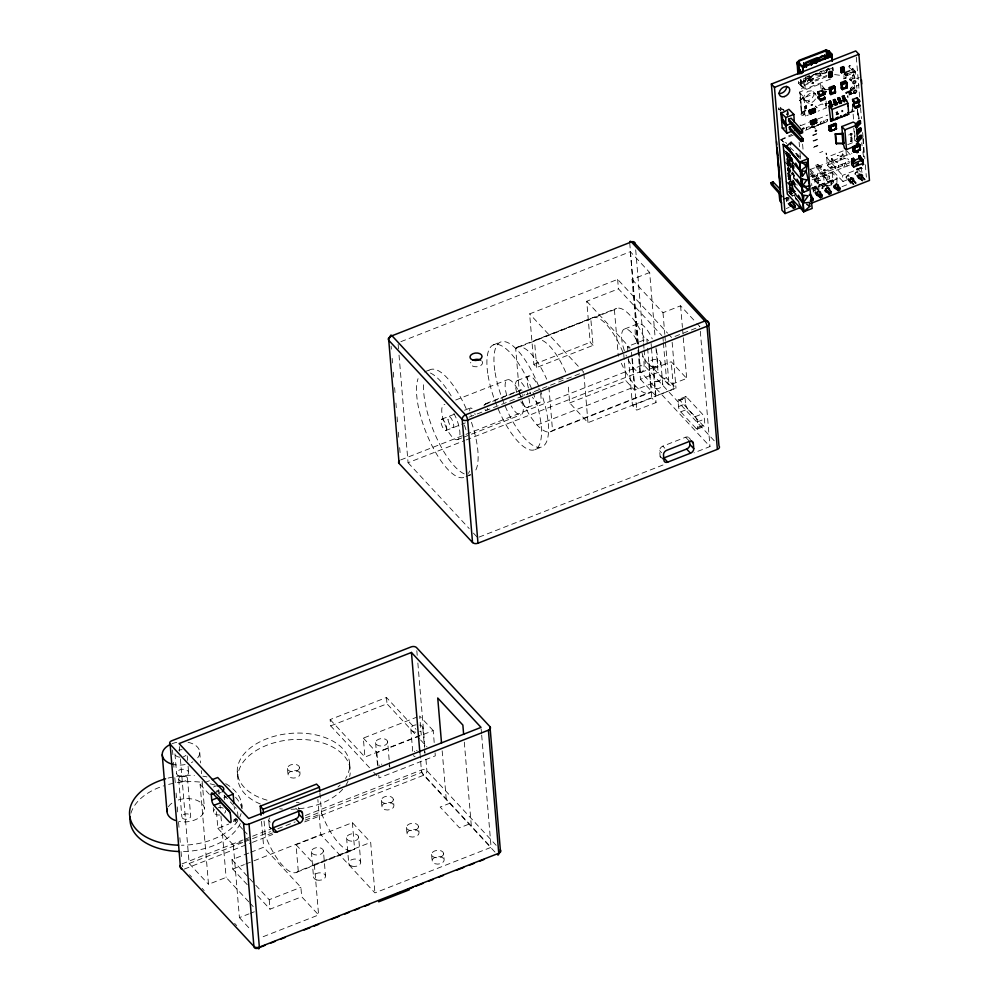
<?xml version="1.0" encoding="UTF-8"?>
<svg xmlns="http://www.w3.org/2000/svg" width="999" height="999" viewBox="0 0 999 999"><rect width="100%" height="100%" fill="white"/><g stroke="black" fill="none" stroke-linecap="round" stroke-linejoin="round"><path stroke-width="0.75" stroke-dasharray="5 3.75" d="M815.409 106.681L815.409 105.969L817.157 107.842L815.409 106.681L822.314 103.933L826.623 107.83L818.181 111.139M836.9 182.605L837.087 177.997L832.229 172.727L812.125 180.807M806.293 105.807L804.907 106.418L806.393 105.332M826.398 69.618L826.335 72.565L821.603 75.599L808.99 80.357L807.567 81.731L801.847 82.168L800.049 79.62L800.736 84.59L803.92 89.086L803.658 86.763L799.512 90.934M857.829 169.543L857.979 168.531M806.48 106.631L804.982 107.205L805.806 106.356M832.617 73.214L832.841 67.582L826.985 69.955M854.345 78.596L853.321 70.392M854.757 70.991L852.409 70.829L853.158 71.891L854.757 70.991L854.919 69.381L855.306 71.791L847.077 73.926L845.554 74.563L846.128 75.412L847.527 74.85L847.152 72.427L847.077 73.926L854.757 70.991L855.306 71.791L846.915 74.063L847.527 74.85M848.85 134.84L848.738 135.027M793.543 184.653L793.843 181.905L792.557 179.383M794.217 168.269L791.22 163.349L791.683 159.228M856.405 169.143L857.217 169.53C858.153 168.831 855.269 169.93 857.217 169.53L857.067 170.155L857.304 168.794M787.462 116.271L787.774 110.29M805.743 76.736L804.919 89.086L831.53 78.646M842.307 156.081L842.706 153.858L846.315 158.978L843.518 157.792M805.044 108.729L806.593 108.142L805.094 108.741M860.276 168.769C860.201 167.607 859.852 167.607 860.364 168.806M830.843 161.563L831.692 158.516L837.374 162.475L831.692 158.516L834.627 164.423L830.843 161.563L834.415 160.352L831.692 158.516M832.229 69.755L832.841 67.582L828.883 69.83M788.074 153.671L787.399 156.006L788.286 166.696M805.519 77.398L810.189 76.361L808.104 78.084L808.928 80.694L810.189 76.361L821.578 71.104L821.965 73.776L826.335 72.565L828.283 68.644L813.748 74.7L801.847 82.168L800.736 84.59L804.919 89.086M810.114 79.246C807.604 81.481 812.187 77.497 812.249 81.518M849.55 91.359L851.847 90.322L850.698 89.373L851.323 87.375L853.396 87.413L854.282 89.011L853.396 87.413M808.641 78.709L807.567 81.731L806.205 78.721L808.641 78.709L813.748 74.7L821.54 73.127L828.283 68.644M843.743 167.42L845.566 162.775L847.264 166.034L845.616 162.837L842.232 165.797L810.551 178.209L810.414 176.636L820.978 172.49L821.103 174.076L820.978 172.49M810.326 81.044L810.289 79.695L813.323 78.234L810.164 79.533L810.326 81.044L813.536 79.583M820.379 75.225L820.216 73.327L817.307 73.589L820.379 75.225L820.216 73.327M858.778 169.48L859.09 168.094L859.265 169.193M808.253 79.982L810.189 76.361L808.765 78.809L808.928 80.694M842.706 153.858L840.833 156.943L838.81 154.72L842.12 157.193M792.332 163.861L791.832 157.854L788.074 164.023L789.422 166.259M850.748 80.207L849.6 79.52L851.847 79.82L852.172 77.398L849.6 79.52L851.598 81.106L850.748 80.207L852.172 77.398L853.308 78.796M806.118 107.567L806.48 107.368M822.826 88.661L822.976 88.049L824.987 90.185M808.99 80.357L813.748 74.7L821.603 75.599M860.226 167.795L859.602 168.419L860.226 167.795L860.426 168.569M802.896 97.452L799.625 100.712L803.671 100.287L802.896 97.452L803.671 100.287M789.335 154.071L787.399 156.006L791.445 161.538M800.474 125.612L800.037 124.863M813.348 124.95L809.902 127.847L811.338 127.959L809.827 126.336L806.305 127.71L806.38 129.233L827.559 121.016L827.434 119.43L820.391 122.19L820.516 123.776L820.391 122.19M804.095 111.688L800.898 114.248L804.67 112.313L804.095 111.688L804.857 114.535L800.961 116.371L804.282 113.911M853.171 89.435L854.807 88.137L854.57 85.29M859.714 168.157L856.605 169.355M803.483 98.077L799.625 100.712L803.084 99.663M843.618 78.821L846.165 77.71L843.743 78.946M790.097 167.382L792.357 165.921L794.592 168.057M790.771 175.399L793.019 173.938L791.882 171.366M791.832 157.854L789.422 159.365L788.074 164.023L791.046 167.482M859.764 168.232L860.414 168.144M818.131 189.96L815.271 186.875L814.672 179.808L819.455 184.94L818.668 185.389L819.018 189.61L822.851 188.112M831.792 184.603L827.959 186.114L827.609 181.88L837.087 177.997M857.991 168.931L858.478 169.493L858.416 168.744M801.847 82.168L805.619 80.195L798.501 83.129L798.301 80.182M805.456 107.88L806.305 107.43M845.891 73.177L844.205 74.026L846.016 75.974L846.165 77.71M806.905 76.723L809.677 75.362M854.182 92.657L849.1 95.117L847.289 95.005L847.951 97.502L847.789 95.33M853.92 92.807L849.1 95.117L847.289 95.005M780.706 139.673L791.745 134.39M825.087 89.473L820.591 83.829L799.587 92.07L801.273 112.213L802.934 113.274M815.958 167.008L817.944 166.109L817.794 164.348L815.721 165.16L815.958 167.008L827.247 179.67L829.707 178.696L829.532 176.486L825.261 172.078M697.327 429.108L704.37 426.348M848.626 91.796L852.696 90.047M788.099 197.515L785.614 198.589L788.448 197.39M847.127 179.82L842.994 181.481L842.557 175.387L856.842 169.668M826.797 76.611L815.521 81.044M856.568 86.001L859.177 84.952M685.601 396.665L678.558 399.425M218.818 790.159L216.046 791.258M845.491 72.053L851.061 69.843M800.898 80.132L801.31 82.83L804.395 84.316L826.972 75.424M780.731 140.022L793.206 135.09M847.764 144.605L854.907 141.796L853.758 128.134M845.416 72.84L850.336 70.917M843.78 74.138L845.479 73.476M846.016 75.974L855.556 72.228L853.371 69.093M852.934 78.809L852.634 75.25L853.695 74.838M799.587 92.07L803.983 97.752L815.296 93.307M786.475 114.373L787.274 114.061M847.015 91.846L851.935 89.91M801.685 111.913L800.137 93.569L801.648 111.925L805.519 116.109L808.453 114.947M848.975 94.443L851.697 93.369M800.536 125.724L809.315 122.29M817.931 118.906L827.984 114.972M848.688 112.725L855.731 109.965M805.469 130.257L828.933 121.054M850.062 112.775L857.105 110.015L858.778 119.156M812.587 135.215L816.807 133.554M813.086 135.539L816.383 134.253M813.049 140.847L817.282 139.198M813.561 141.171L817.319 139.698M814.197 146.703L817.794 145.292M813.548 147.427L817.831 145.754M819.667 152.685L822.751 151.473M842.994 181.481L827.297 165.26L826.635 157.38L843.168 150.899M809.839 169.68L837.587 158.804M843.306 156.556L851.947 153.172M827.297 165.26L838.323 160.939M839.697 160.402L846.59 157.705L848.675 159.84M824.5 171.116L828.021 169.73L828.146 171.316L828.021 169.73M831.543 168.356L849.138 161.451L849.275 163.037L845.753 164.41M812.05 179.832L850.786 164.66M400.899 341.658L630.344 251.698L649.675 272.502L655.219 338.599M792.969 187.824L788.873 189.435L792.669 195.941L791.832 195.904L794.517 195.042M789.235 189.248L791.295 191.483L793.755 190.509L793.943 192.72L791.483 193.694L789.422 191.383M810.901 173.139L818.119 180.969L820.591 179.995L820.766 182.205L818.306 183.167L810.089 173.963M815.721 165.16L827.06 177.46L829.532 176.486M793.393 184.678L789.422 180.057L790.271 194.156L795.254 191.895L793.531 190.871L792.12 191.433L790.271 194.156L789.272 181.781M862.437 168.606L860.963 167.357L860.526 168.119M811.787 187.949L828.396 181.443L828.508 182.854L811.912 189.373M792.282 195.891L794.829 194.892M811.438 188.374L832.979 179.932L834.914 181.88M815.509 187.662L815.696 189.872L813.236 190.846L813.049 188.636L815.509 187.662L817.369 189.785M824.45 184.166L824.637 186.363L822.177 187.337L821.99 185.127L824.45 184.166L826.31 186.289M831.118 183.828L830.931 181.618L833.391 180.657L835.264 182.78M786.263 208.529L789.123 207.405M842.045 186.651L850.636 183.292M622.901 352.21A45.38 15.547 68.6 0 0 590.834 318.931L593.044 345.379L536.725 367.457L533.878 364.398L529.632 313.898L617.644 279.383L667.519 333.104M637.487 343.968L632.067 279.408L649.675 272.502M593.044 345.379L590.197 342.307L586.75 301.273L618.443 288.861L661.837 335.589M424.338 371.965L429.97 369.755M493.331 344.905L500.374 342.145M517.132 347.352L616.695 308.316M535.864 340.022L592.182 317.944M519.58 394.98L515.671 348.401L614.41 309.678A45.38 15.547 68.6 0 1 645.416 340.459M632.067 279.408L662.999 312.712L680.594 305.806L695.853 322.24M533.878 364.398L590.197 342.307M624.625 328.983L638.174 323.676A23.239 7.967 68.6 0 1 652.247 338.823M455.719 400.012L507.567 379.682M517.395 380.532L529.008 375.974M441.658 419.205L454.458 414.185M464.523 410.252L470.267 407.992M627.872 351.198L627.484 346.541L646.84 338.948L648.551 340.784M485.914 403.571L520.766 389.91M484.49 404.57L519.692 390.771M558.716 379.92L563.049 378.221M469.018 417.157L583.753 372.177L529.632 313.898M445.941 430.482A6.031 2.073 68.6 0 0 444.468 421.541A6.031 2.073 68.6 0 0 440.996 422.502A6.031 2.073 68.6 0 0 445.941 430.482L465.322 422.877M527.572 407.43L539.185 402.884M400.674 459.952L464.523 434.915M465.971 434.353L640.072 366.084A4.021 2.485 -4.8 0 1 645.529 366.783L714.772 441.358M457.48 439.635L461.8 437.949M463.249 437.375L520.854 414.797M399.026 355.095L408.067 462.724L464.697 440.522M466.158 439.96L640.421 371.628L709.989 446.565L694.018 452.822M641.071 372.44L654.62 367.12M653.621 368.643L671.216 361.738L686.688 378.409L669.093 385.302L653.621 368.643L655.906 395.954L673.513 389.048L671.216 361.738M569.68 402.947L625.998 380.869L634.652 390.184L666.333 377.759L675.998 388.174L587.986 422.677L569.68 402.947L568.069 383.853M638.011 350.112L640.459 379.308L658.066 372.415L673.513 389.048M537.087 425.012L635.839 386.301M522.552 401.998A45.38 15.547 68.6 0 0 552.534 430.469L651.273 391.745A45.38 15.547 68.6 0 1 621.303 363.274M550.249 431.818L649.812 392.782M632.442 405.557L651.798 397.964L656.056 402.547L636.688 410.139L632.442 405.557L628.271 355.869M466.083 476.623L470.304 474.962M535.077 449.562L542.12 446.803M679.72 400.037L686.763 397.277L702.222 413.923A4.021 1.374 68.6 0 1 704.42 419.155L704.882 424.662A4.021 1.374 68.6 0 1 703.209 425.736L696.178 428.496L680.706 411.85A4.021 1.374 68.6 0 1 678.508 406.605L678.046 401.111A4.021 1.374 68.6 0 1 679.72 400.037L695.179 416.683A4.021 1.374 68.6 0 1 697.377 421.915L697.839 427.422A4.021 1.374 68.6 0 1 696.178 428.496M678.046 401.111L685.089 398.351A4.021 1.374 68.6 0 1 686.763 397.277M678.508 406.605L685.551 403.846L685.089 398.351M680.706 411.85L687.749 409.091L703.209 425.736M695.179 416.683L702.222 413.923M697.377 421.915L704.42 419.155M697.839 427.422L704.882 424.662M660.614 457.467A4.021 2.847 -42.9 0 1 660.089 456.168L659.627 450.661A4.021 2.847 -42.9 0 1 662.886 446.128L685.639 437.212A4.021 2.847 -42.9 0 1 689.422 438.986M479.095 537.087L663.523 464.785M369.543 767.744L330.669 725.886L330.145 719.58L386.476 697.489L415.984 729.282M330.669 725.886L387 703.808L419.568 738.873M248.776 901.835L226.099 877.409L208.504 884.315L200.112 784.415L209.59 780.694M214.348 792.969L219.98 790.771M419.817 735.526L364.935 757.042L363.336 738.111L416.783 717.157M223.689 797.864L226.398 796.802M363.336 738.111L376.873 752.684L433.204 730.594L434.19 742.482M233.878 819.817L236.688 818.705M233.616 820.341L236.438 819.23A4.021 1.374 68.6 0 0 237.287 819.842M233.316 821.503L237.587 819.842M216.458 811.675L217.857 828.358L228.684 824.113M182.055 863.873L242.982 839.984M244.443 839.41L270.554 829.17M305.369 815.521L421.441 770.004A4.021 2.485 -4.8 0 1 426.898 770.716L496.141 845.291M217.857 828.358L233.329 845.029L248.214 839.185M180.394 758.94L189.173 863.498L242.907 842.432M244.355 841.857L270.492 831.618M277.759 828.77L295.18 821.927M305.344 817.944L421.528 772.402L491.096 847.327L374.925 892.881L320.804 834.602L317.857 799.4M264.073 821.016L265.309 835.701L272.352 832.941M305.207 820.067L321.641 813.623A45.38 15.547 68.6 0 0 354.595 849.113L298.264 871.19A45.38 15.547 68.6 0 1 265.309 835.701M184.253 869.105L250.986 842.944M252.435 842.369L272.752 834.402M304.67 821.89L423.638 775.249A4.021 2.847 -42.9 0 0 426.898 770.716L425.736 756.867M247.265 884.689L232.792 869.105L232.005 859.639L249.288 852.859M250.724 852.297L263.686 847.214L300.899 887.299L301.698 896.765L318.594 914.959L261.601 937.312M232.792 869.105L244.343 864.585M245.779 864.01L320.804 834.602M298.264 871.19L296.041 844.742L352.372 822.652L370.679 842.382L374.925 892.881M450.087 803.159L440.172 807.042L459.503 827.859L469.418 823.975M296.041 844.742L314.36 864.472L370.679 842.382M296.903 872.177L353.234 850.099M255.781 885.239L269.218 899.712L300.899 887.299M233.329 845.029L239.423 917.619L248.901 913.898M250.25 913.373L254.32 911.775M257.605 895.828L270.005 909.19L301.698 896.765M801.273 112.213L808.228 109.503M783.116 199.65L788.573 197.527M856.705 78.584L859.315 77.597M806.455 106.656L804.969 106.668A8.392 5.944 -42.9 0 1 804.932 107.143M800.798 79.258L801.51 83.779L801.31 82.83L804.332 85.227L809.927 83.142M821.965 73.776L829.207 71.066M780.182 107.23L780.581 108.928L778.433 109.778L778.371 107.904L780.182 107.23L785.276 111.9M853.446 88.112L852.197 88.536L851.323 87.375M827.609 181.88L836.912 178.771L828.508 182.854L823.626 176.299L824.212 183.366L827.072 186.451M783.99 198.651L788.323 197.29M789.297 185.027L795.204 183.217M817.007 125.15L821.902 123.814M814.859 126.573L809.902 127.847L809.827 126.336M852.472 88.474L854.432 87.999M848.488 93.681L851.273 93.032M789.31 185.677L796.702 183.966M790.546 155.332L787.399 156.006L786.962 151.811M791.22 163.349L788.074 164.023L793.431 168.968M848.638 92.582L851.473 92.133M847.527 92.682L851.648 92.058M829.108 103.384L825.162 103.372L829.257 103.546M824.55 89.76L829.232 89.198L823.963 89.136M850.698 89.373L852.434 89.46M816.945 125.087L818.381 125.2M817.307 73.589L820.891 74.063M839.51 75.237L834.714 74.588L834.977 76.973M804.732 100.387L807.229 100.824L811.35 99.376L814.185 94.743L813.024 91.571L811.4 90.834L808.004 91.284L805.032 93.794L803.596 97.328L804.732 100.387L806.68 102.273M850.823 68.531C846.815 67.682 850.761 62.974 851.735 67.695M849.6 65.422L848.825 66.371M857.067 170.155L856.305 169.181L857.217 169.53M852.634 75.25L854.582 76.049L854.869 78.397M852.896 71.029L855.556 72.228L856.043 78.072M813.198 126.898C810.713 128.821 815.271 125.699 815.334 129.171M792.394 161.289L789.422 159.365L785.838 154.62M795.404 185.976L791.445 183.416L789.66 181.044M824.212 183.366L827.959 186.114M815.271 186.875L819.018 189.61M783.965 142.233L781.618 140.197L783.566 142.382M785.826 151.261L789.36 154.321M786.5 159.278L790.034 162.338M788.511 183.329L793.231 187.4L790.084 188.074L797.539 200.911M796.74 155.569L800.998 159.303L793.918 151.673M822.951 87.999L821.965 88.686M789.872 147.315L801.822 158.292M790.484 181.044L794.779 185.002L790.709 180.632M794.38 192.02L790.084 188.074L791.445 183.416L793.843 181.905L797.177 185.115M788.723 192.158L792.669 195.941L787.886 190.797M813.024 91.571L815.434 93.943A6.056 4.283 -42.9 0 1 812.062 102.36M783.266 149.313L793.169 159.865M786.875 160.614L793.843 167.882L791.87 164.485M785.951 181.368L795.853 191.92M857.042 168.394L861.225 172.665M817.794 164.348L824.2 170.966M809.914 168.956L820.591 179.995M789.497 186.101L793.755 190.509M783.341 150.999L792.856 160.989L787.399 156.006L791.37 160.627M787.224 162.362L793.531 169.006M789.235 186.413L796.078 193.993L792.12 191.433L789.435 187.874M792.257 164.448L794.355 166.646M269.755 827.372L270.929 828.621M817.944 166.109L829.707 178.696M809.989 170.667L820.766 182.205M789.048 187.475L793.943 192.72M808.104 78.084L808.765 78.809M830.931 181.618L832.691 183.529M823.626 176.299L828.396 181.443M821.99 185.127L823.75 187.025M789.135 155.894L794.193 161.338M787.512 158.816L790.609 162.15M813.049 188.636L815.696 191.483M789.809 163.911L793.855 168.269M784.565 161.676L787.662 165.01M794.53 176.286L791.495 173.014L794.517 175.899L792.544 172.502M792.17 181.031L795.204 184.291M789.535 182.867L792.619 186.201M791.82 187.962L795.866 192.308M799.337 202.16L795.291 197.14M795.728 198.863L798.813 202.198M787.986 201.049L786.213 199.151L786.4 201.361M696.877 323.339L699.924 326.623L671.765 337.674L668.581 334.24M586.75 301.273L630.144 348.014M627.484 346.541L629.183 348.364M640.459 379.308L655.906 395.954M690.634 439.56L688.91 437.687M685.639 437.212L689.51 441.371M662.886 446.128L664.822 448.214M659.627 450.661L661.563 452.747M660.089 456.168L662.986 459.29M408.067 462.724L469.205 528.583M473.426 533.116L477.647 537.662M433.204 730.594L419.667 716.021L421.266 734.964M420.616 740.009L426.91 746.79M494.98 852.085L423.638 775.249A4.021 1.374 68.6 0 1 421.441 770.004M330.145 719.58L364.935 757.042M373.738 772.277L376.885 775.661M298.339 807.904L299.313 808.953M295.754 808.154L298.664 811.275M269.63 817.931A4.021 2.847 -42.9 0 0 268.781 820.566L270.717 822.652M268.781 820.566L269.243 826.073L273.114 830.244M224.101 795.204L229.258 800.761M230.282 801.872L233.379 805.194M242.682 829.232L235.452 821.453L235.202 818.418M243.706 830.344L248.863 835.901M200.112 784.415L209.378 794.392M232.005 859.639L248.539 877.447M249.575 878.558L254.745 884.127M249.812 902.946L254.957 908.491M189.173 863.498L208.504 884.315M239.423 917.619L250.612 929.669M189.498 874.762L191.596 877.022M202.085 888.323L204.183 890.571M234.603 923.351L236.713 925.611M798.501 83.129L803.92 89.086M795.291 184.428L792.207 180.981L795.179 183.916L793.218 180.519M826.635 157.38L842.557 175.387M846.89 150.924L851.747 156.443M778.371 107.904L780.281 110.077M794.055 192.695L790.084 188.074L793.843 181.905L795.691 184.253M790.833 158.804L792.532 160.889M791.508 166.821L793.206 168.906M792.856 182.854L794.555 184.94M789.472 192.832L791.046 194.88M786.513 162.637L789.198 166.196M814.672 179.808L819.567 186.363L819.455 184.94M828.371 68.132L829.907 70.417M790.097 181.169L792.981 186.039M825.162 103.372L825.923 106.219L825.736 103.996M859.302 118.844L857.442 109.665L858.603 118.694M862.012 172.427L861.076 167.707M832.841 67.582L833.366 70.642M804.332 85.227L803.583 79.583L810.127 77.422L809.54 76.798L803.708 78.621L804.395 84.316M861.7 142.757L862.087 145.767M862.861 151.786L863.636 157.805M787.949 111.701L788.298 114.51M832.229 172.727L832.979 179.932M800.286 80.195L800.736 84.59L800.461 80.37M845.866 72.915L846.128 75.412M820.591 83.829L820.991 88.474M856.293 57.105L859.652 97.115M860.551 107.88L861.463 118.656M862.624 132.505L863.011 137.113M863.136 138.649L864.822 158.654M865.334 164.81L866.37 177.123M856.655 85.39L856.905 88.312M857.542 109.915L858.316 119.131M852.397 105.395L853.633 120.205M854.582 131.506L855.394 141.209M857.879 173.139L857.791 172.09L854.969 173.202L855.057 174.238M845.816 77.335L845.916 78.596M843.905 75.612L844.167 78.759M848.938 176.648L848.85 175.599L846.028 176.698L846.116 177.747M845.928 149.813L846.59 157.705M833.391 180.657L833.578 182.867M826.061 101.061L826.623 107.83M827.06 177.46L827.247 179.67M818.119 180.969L818.306 183.167M811.638 183.504L811.825 185.714M803.983 97.752L805.519 116.109M806.305 127.71L806.443 129.296M804.67 112.313L804.857 114.535M800.349 80.045L800.736 84.59M802.597 144.143L803.246 151.823M799.113 142.158L799.5 146.766M800.012 152.909L800.661 160.589M792.457 165.359L792.969 171.378M793.094 172.877L793.593 178.896M793.331 188.561L793.531 190.871M791.295 191.483L791.483 193.694M788.686 198.189L788.873 200.387M700.311 331.243L709.989 446.565M680.594 305.806L682.417 327.435M682.542 328.983L686.688 378.409M672.14 342.257L675.998 388.174M662.999 312.712L664.81 334.34M664.934 335.876L665.334 340.509M665.459 342.058L669.093 385.302M662.886 336.725L663.274 341.296M663.398 342.807L666.333 377.759M660.888 362.362L662.762 384.54A6.031 3.721 -4.8 0 1 653.858 388.374A6.031 3.721 -4.8 0 1 653.596 381.918A6.031 3.721 -4.8 0 1 662.762 384.54M655.993 347.814L658.066 372.415M651.098 343.531L651.36 346.628M651.485 348.189L656.056 402.547M646.84 338.948L647.24 343.606M647.627 348.276L651.798 397.964M635.701 249.85L643.456 342.17M643.593 343.706L643.98 348.326M644.105 349.862L645.529 366.783M629.732 242.994L638.261 344.543M638.398 346.079L638.786 350.699M638.91 352.235L640.072 366.084M630.344 251.698L638.099 343.956M638.611 350.1L640.421 371.628M632.392 358.878L636.688 410.139M631.468 352.197L631.843 356.755M631.967 358.266L634.652 390.184M617.644 279.383L618.443 288.861M623.776 354.42L625.998 380.869M614.41 309.678L618.331 356.256M583.878 373.713L587.986 422.677M548.876 386.988L552.534 430.469M536.725 367.457L534.502 341.009A45.38 15.547 68.6 0 1 566.57 374.3M481.156 728.933L481.543 733.541M481.68 735.089L491.096 847.327M464.298 742.145L471.341 826.061M442.17 750.823L446.216 799M435.064 752.871L435.314 755.843L378.996 777.934L378.746 774.962M443.631 853.646A6.031 3.721 -4.8 0 1 434.727 857.479A6.031 3.721 -4.8 0 1 434.465 851.023A6.031 3.721 -4.8 0 1 443.631 853.646L444.155 859.964A6.031 3.721 -4.8 0 1 435.252 863.798A6.031 3.721 -4.8 0 1 435.002 857.342A6.031 3.721 -4.8 0 1 444.155 859.964M398.126 344.33L398.514 348.951M391.121 346.091L391.383 349.163M392.157 358.391L392.545 363.012M393.319 372.24L393.956 379.932M394.605 387.624L395.254 395.329M395.904 403.022L396.291 407.629M397.065 416.87L397.577 423.014M398.351 432.255L399.001 439.947M399.65 447.639L400.162 453.796M416.82 650.699L417.207 655.307M417.857 663.011L424.825 746.091M422.864 728.084L424.488 747.389M424.612 748.875L424.987 753.333M431.58 854.457L432.117 860.763M420.017 753.084L421.528 772.402M410.814 728.895L412.687 751.173M418.506 826.585A6.031 3.721 -4.8 0 1 409.602 830.419A6.031 3.721 -4.8 0 1 409.34 823.975A6.031 3.721 -4.8 0 1 418.506 826.585L419.031 832.904A6.031 3.721 -4.8 0 1 410.127 836.737A6.031 3.721 -4.8 0 1 409.877 830.281A6.031 3.721 -4.8 0 1 419.031 832.904M406.456 827.397L406.993 833.715M386.476 697.489L387 703.808M393.381 799.525A6.031 3.721 -4.8 0 1 384.478 803.358A6.031 3.721 -4.8 0 1 384.215 796.915A6.031 3.721 -4.8 0 1 393.381 799.525L393.906 805.843A6.031 3.721 -4.8 0 1 385.002 809.677A6.031 3.721 -4.8 0 1 384.752 803.221A6.031 3.721 -4.8 0 1 393.906 805.843M387.662 741.895A6.031 3.721 -4.8 0 1 378.758 745.729A6.031 3.721 -4.8 0 1 378.496 739.272A6.031 3.721 -4.8 0 1 387.662 741.895L389.273 761.201M389.398 762.687L389.772 767.145M381.331 800.336L381.868 806.655M376.873 752.684L377.997 766.046M375.612 742.694L377.485 764.984M349.55 762.499L350.224 770.554M352.372 822.652L354.595 849.113M346.591 837.886L348.751 863.511M319.917 793.044L321.641 813.623M314.36 864.472L318.594 914.959M311.388 851.697L313.549 877.309M299.513 767.619A6.031 3.721 -4.8 0 1 290.609 771.453A6.031 3.721 -4.8 0 1 290.347 764.997A6.031 3.721 -4.8 0 1 299.513 767.619L300.037 773.925A6.031 3.721 -4.8 0 1 291.134 777.759A6.031 3.721 -4.8 0 1 290.871 771.315A6.031 3.721 -4.8 0 1 300.037 773.925M287.462 768.431L287.999 774.737M269.218 899.712L270.005 909.19M261.513 821.378L263.686 847.214M241.808 804.744L242.133 808.528M237.275 771.802L237.949 779.857M237.987 816.782L237.637 812.662A4.021 1.374 68.6 0 0 235.439 807.417M234.178 806.28L234.44 809.315M218.744 789.809L219.131 794.417M220.03 805.169L220.292 808.253M220.941 815.933L226.099 877.409M213.262 807.629L213.636 812.062M199.713 752.197L200.612 762.936M201.261 770.616L201.523 773.688M202.16 781.368L204.483 809.003M187.475 778.134L190.697 816.283A4.433 2.735 -4.8 0 1 184.166 819.093A4.433 2.735 -4.8 0 1 183.978 814.36A4.433 2.735 -4.8 0 1 190.697 816.283M179.358 746.64L179.745 751.248M174.95 753.858L176.636 773.738M172.49 750.012L172.877 754.632M173.526 762.324L174.038 768.481M174.813 777.709L175.337 783.865M176.111 793.094L176.498 797.714M177.273 806.942L177.922 814.635M178.559 822.327L179.083 828.483M179.857 837.711L180.245 842.332M181.019 851.56L181.668 859.252M792.544 159.353L792.931 163.998M793.056 165.547L793.581 171.753M793.706 173.302L793.968 176.398M648.938 363.923L650.711 385.352M358.629 837.075A6.031 3.721 -4.8 0 1 349.725 840.908A6.031 3.721 -4.8 0 1 349.463 834.465A6.031 3.721 -4.8 0 1 358.629 837.075L360.701 861.962M323.426 850.886A6.031 3.721 -4.8 0 1 314.523 854.719A6.031 3.721 -4.8 0 1 314.26 848.263A6.031 3.721 -4.8 0 1 323.426 850.886L325.499 875.761M224.313 795.204L224.7 799.799M187.238 755.993L187.612 760.414M188.099 766.295L188.586 772.19M178.709 779.27L181.855 816.87M786.9 152.397L788.024 166.321M827.434 119.43L827.509 120.954M863.061 138.661L863.586 156.331M787.799 111.788L787.861 114.76M851.672 89.71A1.611 1.136 -42.9 0 1 850.661 88.337A1.611 1.136 -42.9 0 1 852.609 86.963A1.611 1.136 -42.9 0 1 853.196 88.624M851.598 79.982A1.611 1.136 -42.9 0 1 849.799 79.458A1.611 1.136 -42.9 0 1 851.298 77.535A1.611 1.136 -42.9 0 1 852.572 78.734M786.762 112.999A2.41 1.711 -42.9 0 1 786.925 114.897M780.007 111.101A2.41 1.711 -42.9 0 1 781.98 109.366A2.41 1.711 -42.9 0 1 783.878 109.965M785.464 142.457A2.048 1.449 -42.9 0 1 786.475 143.669M790.246 154.845A2.048 1.449 -42.9 0 1 786.737 156.631M786.65 156.081A2.048 1.449 -42.9 0 1 789.222 153.809M786.975 152.41A2.048 1.449 -42.9 0 1 785.489 153.834M790.421 164.298A2.048 1.449 -42.9 0 1 787.824 165.135A2.048 1.449 -42.9 0 1 787.911 162.737A2.048 1.449 -42.9 0 1 790.496 162.05M786.638 158.479A2.048 1.449 -42.9 0 1 786.712 161.551M790.971 181.031A2.048 1.449 -42.9 0 1 789.01 181.044M787.911 182.68A2.048 1.449 -42.9 0 1 789.21 185.177M846.665 178.471A2.41 1.711 -42.9 0 1 847.739 175.125A2.41 1.711 -42.9 0 1 850.486 176.136M855.394 174.7A2.41 1.711 -42.9 0 1 856.692 171.616A2.41 1.711 -42.9 0 1 859.402 172.265M786.4 201.111A2.41 1.711 -42.9 0 1 789.16 198.601M796.752 199.226A2.41 1.711 -42.9 0 1 795.429 197.203M798.95 202.31A2.41 1.711 -42.9 0 1 798.413 201.136M814.247 192.183A2.41 1.711 -42.9 0 1 813.398 189.96A2.41 1.711 -42.9 0 1 815.996 188.087A2.41 1.711 -42.9 0 1 817.394 189.91M823.001 188.624A2.41 1.711 -42.9 0 1 823.338 185.19A2.41 1.711 -42.9 0 1 826.385 186.014M831.63 184.952A2.41 1.711 -42.9 0 1 832.379 181.618A2.41 1.711 -42.9 0 1 835.326 182.317M809.078 103.147A6.056 4.283 -42.9 0 1 806.805 96.191A6.056 4.283 -42.9 0 1 815.434 93.943M225.587 810.514A6.031 3.721 -4.8 0 1 224.613 813.111M219.768 815.009A6.031 3.721 -4.8 0 1 214.335 813.361A6.031 3.721 -4.8 0 1 214.61 809.465M218.282 807.716A6.031 3.721 -4.8 0 1 223.464 808.216M221.141 792.419A6.031 3.721 -4.8 0 1 218.531 793.156M213.549 787.062A6.031 3.721 -4.8 0 1 215.896 786.051M182.805 866.707A4.021 1.374 68.6 0 1 182.28 865.184M218.306 791.845A4.021 1.374 68.6 0 1 218.581 790.321M271.066 828.096A4.021 2.847 -42.9 0 1 269.243 826.073M298.239 807.829A4.021 2.847 -42.9 0 1 298.576 808.89M379.121 765.409A6.031 3.721 -4.8 0 1 379.52 765.109M381.343 764.247A6.031 3.721 -4.8 0 1 381.868 764.098M389.036 765.471A6.031 3.721 -4.8 0 1 389.735 766.77M415.122 756.817A6.031 3.721 -4.8 0 1 413.436 755.519M414.323 751.598A6.031 3.721 -4.8 0 1 414.722 751.31M416.546 750.449A6.031 3.721 -4.8 0 1 417.07 750.299M424.238 751.673A6.031 3.721 -4.8 0 1 424.937 752.959M419.667 725.049A6.031 3.721 -4.8 0 1 422.864 728.159A6.031 3.721 -4.8 0 1 419.742 731.618M415.759 732.217A6.031 3.721 -4.8 0 1 410.814 728.696A6.031 3.721 -4.8 0 1 416.084 724.824M267.045 800.149A56.344 34.765 -4.8 0 1 242.994 755.319A56.344 34.765 -4.8 0 1 316.471 735.027A56.344 34.765 -4.8 0 1 345.554 778.471M340.159 785.027A56.344 34.765 -4.8 0 1 337.962 787.037M299.101 802.397A56.344 34.765 -4.8 0 1 296.291 802.684M260.364 803.995A56.344 34.765 -4.8 0 1 244.056 760.951A56.344 34.765 -4.8 0 1 311.226 740.271A56.344 34.765 -4.8 0 1 349.65 776.51M348.002 781.28A56.344 34.765 -4.8 0 1 346.091 784.777M342.707 789.235A56.344 34.765 -4.8 0 1 291.121 809.277M282.53 809.04A56.344 34.765 -4.8 0 1 279.695 808.778M240.26 823.526A56.344 34.765 -4.8 0 1 181.955 851.548M130.956 813.211A56.344 34.765 -4.8 0 1 163.761 785.813M168.644 784.402A56.344 34.765 -4.8 0 1 201.998 782.304M210.14 783.79A56.344 34.765 -4.8 0 1 215.21 785.202M235.564 797.252A56.344 34.765 -4.8 0 1 241.808 808.216M178.234 800.012A18.781 11.588 -4.8 0 1 204.483 809.153A18.781 11.588 -4.8 0 1 178.671 821.39M168.394 806.78A18.781 11.588 -4.8 0 1 173.888 801.885M241.059 813.636A56.344 34.765 -4.8 0 1 239.735 817.207M237.812 820.703A56.344 34.765 -4.8 0 1 181.418 845.229M168.107 778.096A56.344 34.765 -4.8 0 1 194.38 775.386M202.859 776.186A56.344 34.765 -4.8 0 1 206.955 776.897M225.687 783.666A56.344 34.765 -4.8 0 1 241.958 806.48M188.049 742.332A18.781 11.588 -4.8 0 1 196.528 759.128M192.832 761.837A18.781 11.588 -4.8 0 1 191.433 762.549M185.127 764.56A18.781 11.588 -4.8 0 1 173.901 764.572M171.953 743.743A18.781 11.588 -4.8 0 1 176.823 742.344M185.976 755.281A6.031 3.721 -4.8 0 1 183.391 756.755M179.895 757.18A6.031 3.721 -4.8 0 1 175.05 753.096M178.559 750.162A6.031 3.721 -4.8 0 1 182.055 749.725M482.055 361.263A6.031 3.721 -4.8 0 1 476.923 366.758A6.031 3.721 -4.8 0 1 470.754 362.312M687.749 409.091A4.021 1.374 68.6 0 1 685.551 403.846M521.965 396.366A4.433 1.511 68.6 0 1 521.765 396.016M522.002 390.322A4.433 1.511 68.6 0 0 520.354 390.834A4.021 1.374 68.6 0 0 519.305 392.12M524.238 394.418A4.433 1.511 68.6 0 1 524.438 395.229M487.112 410.04A4.433 1.511 68.6 0 1 486.913 409.677M485.502 404.495A4.433 1.511 68.6 0 1 486.95 403.821M656.218 349.862A23.239 7.967 68.6 0 1 655.019 366.983A23.239 7.967 68.6 0 1 642.632 356.069M637.187 343.094A23.239 7.967 68.6 0 1 638.174 323.676M642.057 353.022A23.239 7.967 68.6 0 1 640.671 372.515A23.239 7.967 68.6 0 1 626.036 355.095M624.338 350.624A23.239 7.967 68.6 0 1 624.238 329.121A23.239 7.967 68.6 0 1 638.698 344.143M540.484 393.481A14.386 4.933 68.6 0 1 539.435 402.784A14.386 4.933 68.6 0 1 532.43 397.177M530.481 393.494A14.386 4.933 68.6 0 1 529.882 392.145M528.396 387.999A14.386 4.933 68.6 0 1 528.758 376.074A14.386 4.933 68.6 0 1 537.087 384.053M538.861 388.099A14.386 4.933 68.6 0 1 539.36 389.485M528.858 398.039A14.386 4.933 68.6 0 1 527.822 407.342A14.386 4.933 68.6 0 1 520.816 401.735M516.783 392.557A14.386 4.933 68.6 0 1 517.145 380.619A14.386 4.933 68.6 0 1 525.462 388.611M527.247 392.644A14.386 4.933 68.6 0 1 527.747 394.043M515.671 348.401A45.38 15.547 68.6 0 1 546.665 379.17M506.768 395.379A18.781 6.431 68.6 0 1 511.563 381.156A18.781 6.431 68.6 0 1 523.314 409.165A18.781 6.431 68.6 0 1 511.163 405.856M453.883 413.461A18.781 6.431 68.6 0 1 458.778 438.723A18.781 6.431 68.6 0 1 445.092 425.025A18.781 6.431 68.6 0 1 444.867 404.445M471.353 415.809A6.031 2.073 68.6 0 1 470.829 414.685M469.755 410.864A6.031 2.073 68.6 0 1 472.739 409.465M474.812 413.574A6.031 2.073 68.6 0 1 475.149 414.71M485.764 410.739A4.021 1.374 68.6 0 1 485.027 409.415M484.09 405.919A4.021 1.374 68.6 0 1 485.089 404.583M487.512 408.291A4.021 1.374 68.6 0 1 487.899 409.752M521.153 397.202A4.021 1.374 68.6 0 1 520.417 395.979M522.727 394.493A4.021 1.374 68.6 0 1 523.101 395.954M470.779 474.75A56.344 19.293 68.6 0 1 468.756 475.012M464.248 473.888A56.344 19.293 68.6 0 1 435.414 435.252A56.344 19.293 68.6 0 1 423.801 381.905M429.083 370.229A56.344 19.293 68.6 0 1 467.345 411.438M471.453 422.29A56.344 19.293 68.6 0 1 474.188 472.552M463.736 477.51A56.344 19.293 68.6 0 1 429.595 440.721A56.344 19.293 68.6 0 1 418.057 378.658M430.394 373.027A56.344 19.293 68.6 0 1 451.635 396.69M464.41 425.05A56.344 19.293 68.6 0 1 466.895 433.067M469.542 471.029A56.344 19.293 68.6 0 1 468.481 473.414M826.323 153.896L826.31 154.82L826.111 152.997L826.323 153.896M808.278 101.723L809.327 101.311L808.278 101.723M821.74 166.571L820.703 167.058L821.74 166.571M828.895 163.761L827.859 164.261L828.895 163.761M837.299 155.769L838.348 155.357L837.299 155.707M852.209 111.351L852.072 109.765L852.209 111.351M824.038 122.39L823.913 120.817L823.988 122.328M842.095 164.211L842.232 165.797L842.095 164.211M838.586 165.597L838.71 167.17L838.586 165.597M835.064 166.97L835.189 168.556L835.064 166.97M817.457 173.876L817.594 175.449L817.457 173.876M813.935 175.262L814.073 176.835L813.935 175.262M861.238 168.519L860.963 167.357L861.138 168.556M791.083 189.286A2.048 1.449 -42.9 0 0 792.719 186.313A2.048 1.449 -42.9 0 0 789.61 187.238A2.048 1.449 -42.9 0 0 791.083 189.286M351.848 866.158A6.031 3.721 -4.8 0 0 360.751 862.324A6.031 3.721 -4.8 0 0 351.586 859.714A6.031 3.721 -4.8 0 0 351.848 866.158M316.646 879.969A6.031 3.721 -4.8 0 0 325.549 876.135A6.031 3.721 -4.8 0 0 316.383 873.513A6.031 3.721 -4.8 0 0 316.646 879.969M179.733 776.398A6.031 3.721 -4.8 0 0 188.636 772.564A6.031 3.721 -4.8 0 0 179.47 769.942A6.031 3.721 -4.8 0 0 179.733 776.398M180.981 781.218A4.433 2.735 -4.8 0 0 187.512 778.408A4.433 2.735 -4.8 0 0 180.794 776.485A4.433 2.735 -4.8 0 0 180.981 781.218M652.022 366.571A6.031 3.721 -4.8 0 0 660.926 362.737A6.031 3.721 -4.8 0 0 651.773 360.115A6.031 3.721 -4.8 0 0 652.022 366.571M495.117 372.664A56.344 19.293 68.6 0 0 541.183 447.152A56.344 19.293 68.6 0 0 527.447 363.611A56.344 19.293 68.6 0 0 495.117 372.664M488.074 375.424A56.344 19.293 68.6 0 0 534.14 449.912A56.344 19.293 68.6 0 0 520.404 366.371A56.344 19.293 68.6 0 0 488.074 375.424M448.039 419.742A6.031 2.073 68.6 0 0 452.972 427.722A6.031 2.073 68.6 0 0 451.511 418.781A6.031 2.073 68.6 0 0 448.039 419.742"/><path stroke-width="1.5" d="M819.217 60.939L819.217 57.855L822.165 55.694L825.211 55.844L826.498 57.967M824.687 97.178L825.224 99.126L820.753 100.887L818.306 98.277L818.206 96.978L819.58 96.154M804.832 66.446L805.519 63.461L811.325 61.276L811.313 64.261L811.325 61.276L819.217 57.855L825.211 55.844L825.499 58.791M857.554 165.097L856.18 165.147M825.149 58.929L825.211 55.844L825.436 58.729M826.66 57.855L826.822 50.512L799.15 61.101L798.476 62.625L799.525 72.877M858.116 163.724L858.366 163.074L858.353 163.724M851.335 134.241L851.385 134.89L851.573 133.641L850.486 134.078M805.731 66.384L805.556 62.475L810.464 60.34L817.032 57.755L819.217 57.855L819.804 60.802M814.197 63.137L814.347 60.102L815.147 62.862M819.068 60.527L819.217 57.855L819.742 60.739M851.972 158.878L853.121 161.913L851.972 158.878L853.358 158.329L854.57 161.289L853.358 158.329M836.737 117.832L836.762 118.943L835.339 119.443L835.414 118.357L838.036 118.244L837.961 116.871M816.008 192.657L816.295 193.456L815.971 192.795M833.915 186.039L834.053 186.351M835.276 105.207L833.403 99.85L835.127 99.663L836.8 103.509L836.95 104.558L835.276 105.207L833.403 99.85M839.747 103.459L837.874 98.102L839.597 97.902L841.27 101.748L841.42 102.797L839.747 103.459L837.874 98.102M842.344 96.341L844.217 101.698L842.344 96.341L844.093 96.179L845.953 101.011L843.73 95.804M783.129 144.368L799.55 162.063L808.004 158.754L806.205 171.254L809.627 185.951L812.175 208.429L803.72 211.738L787.299 194.043L783.129 144.368L786.388 146.204L791.121 142.295L808.004 158.754L809.627 185.951L808.391 190.31L803.82 192.058L801.648 187.063L802.634 178.809M803.808 196.216L802.996 203.097L809.427 202.36L809.802 206.393L803.72 211.738L799.075 203.621M803.296 66.546L803.758 63.024L804.595 65.609M790.209 204.583L789.934 203.871L789.922 204.495M817.07 194.068L816.957 193.531M825.973 190.559L825.898 190.022M834.952 187.05L834.877 186.688M850.948 141.346L852.01 140.797L850.936 141.346M830.856 94.243L829.832 93.569L829.32 87.562L829.869 88.636L834.864 86.813L835.376 92.807L830.793 94.605L830.781 89.048L829.32 87.562L833.903 85.777L835.002 87.388L835.426 92.445M842.444 89.286L841.42 88.611L840.921 82.605L841.458 83.679L846.465 81.856L846.965 87.85L842.382 89.648L842.369 84.091L840.921 82.605L845.491 80.819L846.603 82.43L846.965 87.85L845.654 85.951M818.006 93.282L817.794 92.045L822.277 90.297L824.699 92.932L824.812 94.156L820.329 95.916L818.144 93.756L817.806 92.045L820.329 95.916A9.003 3.084 68.6 0 1 818.006 93.419L818.081 93.257A9.003 6.381 -42.9 0 0 819.018 93.057M788.136 170.579L788.124 169.031L789.697 172.265L788.885 168.569C786.201 167.72 789.135 173.039 788.149 168.769L788.885 168.569L789.06 169.593A1.936 0.662 68.6 0 1 789.572 170.829L789.722 171.865M789.01 176.448L789.759 176.586L789.997 175.25L790.296 176.835L789.01 176.448L788.074 173.164L789.872 177.073A2.035 0.699 68.6 0 0 790.084 176.561L789.997 175.25M829.732 92.457L829.832 93.569L833.266 92.22M833.903 85.777L833.74 87.125M841.42 88.611L841.333 87.5M790.496 144.805L791.121 142.295M832.042 54.296L832.279 61.064L831.443 56.506L832.042 54.296L829.158 51.011L825.923 49.95L799.1 60.302L797.102 62.438L797.901 74.263M789.073 170.879L789.759 168.544M834.864 86.813L835.002 87.388M846.465 81.856L846.603 82.43M858.903 103.933L860.027 106.606L855.556 108.354L853.109 105.744L852.996 104.445L854.332 103.646M836.263 128.883L830.631 131.094L829.045 130.157L828.695 126.061L835.389 123.439L836.35 124.475L836.263 128.883L835.389 123.439L834.177 124.226L835.951 125.1L836.35 124.475L829.657 127.098L828.695 126.061L830.057 125.999L830.631 131.094M860.614 149.425L853.92 152.048L853.583 147.939L860.276 145.317L854.232 148.152L852.609 146.903L853.97 146.841L853.92 152.048L852.959 151.011L852.609 146.903L859.302 144.281L860.276 145.317L860.189 149.738L859.652 148.389M850.798 137.949L851.585 137.949M853.109 105.744L853.196 104.358A9.003 6.381 -42.9 0 1 854.095 103.834M790.371 179.633L788.298 175.936L790.371 179.633L788.536 178.784L790.334 179.208M810.926 111.089L811.188 113.649L814.697 112.288L814.485 109.765L810.926 111.089L811.188 113.649L814.66 112.238L814.535 108.404L809.115 110.539L810.177 113.973L810.813 113.649L809.327 113.062L809.115 110.539L814.535 108.404L815.384 109.328L815.059 112.15L814.747 110.939M815.896 119.056L810.464 121.179L811.525 124.625L812.187 124.45L810.676 123.714L810.464 121.179L815.896 119.056L816.745 119.967L816.408 122.79L816.108 121.578M853.021 104.47L855.556 108.354M856.218 163.923L856.131 164.186M842.669 111.051L842.532 111.139M792.244 131.144L786.837 133.179L785.951 126.511L786.925 125.15L791.832 123.227M793.693 177.822L801.648 187.063L806.93 179.808L800.973 179.046L793.031 169.793M857.179 127.023L856.967 124.675L860.414 121.091L860.539 123.389L857.179 127.023L855.544 127.223L858.653 123.439L860.539 123.389M858.391 141.558L858.191 139.211L861.638 135.639L861.75 137.924L858.391 141.558L856.767 141.758L859.877 137.974L861.75 137.924M828.571 72.365L830.319 72.677L831.605 71.703L828.571 72.365L829.32 77.497L832.005 76.448L831.605 71.703M840.634 67.632L842.394 67.944L843.68 66.97L840.634 67.632L841.395 72.765L844.08 71.716L843.68 66.97M801.648 73.576L798.676 70.392L799.45 69.455L797.102 62.438L802.584 67.358L803.121 72.427L802.784 66.583L798.476 62.625M856.93 133.541L859.265 130.707L861.138 130.657L857.779 134.291L857.579 131.943L861.026 128.359L861.138 130.657M856.73 131.094L859.065 128.371L861.026 128.359M844.08 71.716L842.357 71.391L841.033 72.378M852.584 99.525L857.08 97.752L859.502 100.4L859.615 101.623L855.132 103.384L852.946 101.224L852.584 99.525L855.132 103.384A9.003 3.084 68.6 0 1 852.809 100.887L852.884 100.724A9.003 6.381 -42.9 0 0 853.82 100.524M835.176 133.991L842.169 134.303L843.119 133.367L844.08 143.119L842.944 143.781L835.963 143.444L835.176 133.991L843.119 133.367M809.115 110.539L815.384 109.328L809.964 111.451L810.639 111.438L815.384 109.328M816.208 120.429L816.745 119.967L811.313 122.103L811.987 122.09L816.195 120.267L810.464 121.179M787.574 148.776L786.388 146.204L799.65 163.199L806.181 162.275L806.368 166.259L800.299 171.029L802.472 176.024L806.205 171.254L800.299 171.029L792.357 161.776M832.167 104.92L830.793 106.968L832.567 106.556L830.306 101.061L828.92 101.611L829.158 103.272L830.793 106.968L832.155 106.181L830.306 101.061M836.7 128.584L830.007 131.206L829.657 127.098L836.35 124.475M859.302 144.281C856.605 144.755 859.764 146.716 860.276 145.317M853.92 152.048L860.189 149.738M829.045 130.157L830.344 129.47M852.959 151.011L854.257 150.312M828.97 77.11L830.606 76.523M820.753 100.887L820.641 99.663L825.137 97.902M853.109 104.533L853.096 104.508A9.003 3.084 68.6 0 1 855.356 106.943L859.939 105.37M860.064 155.707L861.213 158.616L859.927 159.353L858.803 157.055L858.678 156.244L860.064 155.707L861.388 158.829L859.927 159.353L858.678 156.244M809.327 113.062L815.596 111.851L810.177 113.973M810.676 123.714L811.65 123.202M853.021 161.264L854.357 160.614M859.714 158.641L861.063 157.992M830.644 105.832L831.98 105.195M838.448 113.761L838.173 113.836M847.639 105.345L848.263 105.594L847.664 106.319M860.414 121.091L858.453 121.091L855.331 124.738L856.967 124.675M851.185 134.415L850.936 134.703M861.638 135.639L859.677 135.639L856.555 139.273L858.191 139.211M851.173 134.278L850.386 134.615L851.623 134.128M828.92 101.611L830.656 101.411M833.778 100.225L835.127 99.663M838.248 98.476L839.597 97.902M834.939 87.6L830.431 89.485L830.731 93.819L835.389 92.108L834.939 87.6L835.389 92.108L830.731 93.819M846.528 82.642L842.032 84.528L842.319 88.861L846.977 87.15L846.528 82.642L846.977 87.15L842.319 88.861M830.669 126.873L835.551 124.9L835.813 128.921L830.968 130.944L830.544 126.748L835.551 124.9L835.901 129.033L830.968 130.944L830.544 126.748M854.582 147.715L859.465 145.754L859.739 149.775L854.882 151.786L854.457 147.602L859.465 145.754L859.827 149.875L854.882 151.786L854.457 147.602M852.272 159.703L853.646 159.128M816.008 122.877L812.537 124.301L812.274 121.741L815.833 120.404L816.046 122.939L812.537 124.301L812.349 121.803L815.833 120.404L816.046 122.939M789.747 202.959L793.106 206.481L795.204 205.619L791.483 201.373M813.099 198.614L810.988 199.475L811.375 201.174L813.186 200.499L813.099 198.614L809.365 194.355M816.583 192.445L819.929 195.966L822.04 195.105L818.306 190.859M825.524 188.936L828.87 192.457L830.981 191.596L827.247 187.35M834.465 185.427L837.811 188.948L839.922 188.087L836.188 183.841M788.673 119.181L800.486 131.706L802.484 130.894L802.622 132.792L800.549 133.516L788.86 121.391L788.673 119.181L791.146 118.219L802.484 130.894M789.347 127.198L801.161 139.723L803.159 138.911L803.296 140.809L801.223 141.533L789.535 129.408L789.347 127.198L791.82 126.236L803.159 138.911M831.443 56.506L802.584 67.358M858.965 157.055L860.351 156.493M811.001 111.151L814.485 109.765M835.401 104.058L836.8 103.509M839.872 102.31L841.27 101.748M844.355 100.549L845.741 100M842.881 97.977L844.267 97.44M844.055 100.562L845.441 100.012M830.918 121.241L830.881 120.13L833.566 119.992L832.267 119.593L832.292 120.692L830.918 121.241L830.519 119.393L832.979 120.404L848.738 114.223L847.826 103.259L846.665 100.4L844.767 99.937L828.983 106.131L830.581 119.468L833.191 119.268M853.158 161.264L854.557 160.714M843.231 143.257L844.53 148.414L846.515 149.55L857.941 145.042L856.28 125.337L855.119 123.089L853.246 122.065L841.82 126.548L842.457 134.141M851.523 161.451L853.433 163.511L862.999 159.753L861.101 157.692L851.523 161.451L851.81 164.985L853.72 167.033L863.298 163.274L862.999 159.753M802.784 66.583L831.23 55.444L832.279 61.064M800.798 207.367L785.064 213.536L781.967 210.215L771.378 84.041L855.768 50.949L858.865 54.283L869.467 180.444L810.813 203.446M771.378 84.041L774.462 87.375L858.865 54.283M828.671 72.989L831.243 71.316M840.746 68.257L843.318 66.583M832.117 73.352L829.819 74.251L829.045 73.489L831.593 72.502L832.117 73.352L832.367 76.299L830.069 77.198L829.045 73.489M844.192 68.619L841.882 69.518L841.121 68.756L843.668 67.77L844.192 68.619L844.442 71.566L842.132 72.465L841.121 68.756M830.069 77.198L829.919 74.338L831.255 74.338L830.356 75.599L831.33 75.212M842.132 72.465L841.995 69.605L843.331 69.605L842.419 70.867L843.406 70.479M841.008 83.716L845.591 81.918M829.42 88.674L834.003 86.876M842.369 84.091L841.458 83.679L841.682 87.363M830.781 89.048L829.869 88.636L830.094 92.32M820.241 94.68L824.699 92.932M786.837 133.179L782.242 128.034L781.618 120.217L783.204 119.605M842.719 96.716L844.093 96.179M835.114 104.071L836.488 103.534L836.95 104.558M839.585 102.323L840.971 101.773L841.42 102.797M828.983 106.131L832.055 109.428L847.826 103.259M855.032 102.148L859.502 100.4M836.313 112.612L837.399 112.188M836.613 112.712L837.412 112.4M837.412 113.049L836.737 114.198L837.587 113.861M836.475 114.51L837.599 114.073M811.525 124.625L816.957 122.502L812.974 123.027M830.881 120.13L832.267 119.593M830.544 120.817L831.917 120.267L831.917 118.856M842.507 116.483L841.108 117.033L840.771 115.784M843.955 115.547L845.716 115.434L845.678 114.323L846.99 114.735L845.466 115.322M830.057 125.999L834.277 124.338M841.82 126.548L844.854 129.82L856.28 125.337M850.361 134.278L851.585 133.791M852.022 138.948L850.961 139.835M853.97 146.841L858.191 145.18M779.457 193.744L771.24 184.54L771.016 182.692L773.089 181.88L780.556 189.61M856.967 165.397L858.341 164.123M817.544 194.83L817.357 193.918L817.607 194.905M662.899 458.204A4.021 2.847 -42.9 0 0 663.873 457.942L686.638 449.026A4.021 2.847 -42.9 0 0 689.884 444.48L689.66 441.733M693.294 443.144A4.021 2.847 -42.9 0 0 689.51 441.371L666.758 450.287A4.021 2.847 -42.9 0 0 663.498 454.832L663.96 460.327A4.021 2.847 -42.9 0 0 667.744 462.112L690.496 453.184A4.021 2.847 -42.9 0 0 693.756 448.651L693.294 443.144L691.358 441.058M390.035 336.988A4.021 2.485 -4.8 0 0 388.761 340.322L399.088 463.411L472.539 542.507A4.021 2.485 -4.8 0 0 477.984 543.206L717.382 449.35A4.021 2.485 -4.8 0 0 718.968 445.879L708.628 322.789L635.189 243.694A4.021 2.485 -4.8 0 0 633.903 242.894M411.451 652.459L179.096 743.568L248.676 818.493L481.031 727.397L411.451 652.459L419.842 752.409M212.3 779.632L217.707 777.509L233.167 794.143L233.928 803.246M211.276 794.605A4.021 1.374 68.6 0 1 212.937 793.531L228.396 810.177A4.021 1.374 68.6 0 1 230.594 815.421L231.056 820.916A4.021 1.374 68.6 0 1 229.395 821.99L213.936 805.344A4.021 1.374 68.6 0 1 211.738 800.099L211.276 794.605L214.086 793.493M211.738 800.099L217.37 797.901M227.747 796.278L233.167 794.143M213.936 805.344L220.966 802.584L230.245 812.574M261.001 815.296L260.24 806.181L316.571 784.103L319.418 787.162L319.792 791.583M260.24 806.181L263.087 809.252L319.418 787.162M170.13 744.243L243.569 823.338A4.021 2.485 -4.8 0 0 249.026 824.038L488.411 730.182A4.021 2.485 -4.8 0 0 489.997 726.71L416.558 647.614A4.021 2.485 -4.8 0 0 411.113 646.915L171.716 740.783A4.021 2.485 -4.8 0 0 170.13 744.243L180.457 867.332A4.021 2.847 -42.9 0 0 182.218 869.342M272.39 828.046A4.021 2.847 -42.9 0 0 273.027 827.846L295.779 818.93A4.021 2.847 -42.9 0 0 299.038 814.397L298.689 810.264M302.447 813.049A4.021 2.847 -42.9 0 0 298.664 811.275L275.899 820.204A4.021 2.847 -42.9 0 0 272.652 824.737L273.114 830.244A4.021 2.847 -42.9 0 0 276.898 832.017L299.65 823.089A4.021 2.847 -42.9 0 0 302.909 818.556L302.447 813.049L300.512 810.976M257.692 948.201L264.947 945.366M270.754 943.081L275.1 941.383M280.906 939.097L285.252 937.399M304.121 930.007L309.927 927.721M314.273 926.023L318.631 924.312M331.68 919.192L338.936 916.345M344.742 914.073L349.101 912.362M354.895 910.089L359.253 908.391M365.06 906.105L369.405 904.407M395.517 894.167L399.875 892.457M405.681 890.184L412.937 887.337M415.834 886.2L423.089 883.353M428.896 881.081L433.241 879.37M439.048 877.097L443.406 875.386M456.456 870.266L463.711 867.432M469.518 865.146L473.876 863.448M479.67 861.175L484.028 859.465M378.671 901.822L409.478 889.747M829.307 76.661L831.855 75.662L832.367 76.299M841.383 71.928L843.918 70.929L844.442 71.566M852.147 159.053L853.546 158.504M858.853 156.418L860.251 155.881M858.803 157.055L860.214 156.518M859.789 158.466L861.188 157.929M852.097 159.678L853.508 159.141M846.615 82.78L842.032 84.528L842.432 88.948M835.027 87.737L830.431 89.485L830.843 93.906M842.582 98.014L843.98 97.477M838.111 99.763L839.51 99.238L839.247 97.552M829.158 103.272L830.569 102.735M833.641 101.523L835.039 100.986L834.777 99.313M793.843 114.448L788.898 109.316L783.216 112.313L780.768 112.575L785.738 117.507L793.843 114.448L794.28 122.265M825.162 190.559L829.257 194.168L831.068 193.494L830.981 191.596M834.115 187.05L838.198 190.659L840.009 189.985L839.922 188.087M815.221 192.994L820.316 197.677L822.127 197.003L822.04 195.105M788.398 203.509L793.493 208.192L795.304 207.517L795.204 205.619M841.208 116.084L841.233 117.195L839.485 117.308M835.963 143.444L844.08 143.119M851.398 137.05L851.51 137.1M838.411 99.738L839.859 99.351M833.94 101.486L835.389 101.099M829.295 101.985L829.47 103.247L830.918 102.86M809.964 111.451L810.614 111.276M811.313 122.103L811.975 121.928M817.881 93.244L818.73 93.082M853.521 100.549L852.684 100.712L852.622 99.488M787.924 170.342L787.936 169.355M829.657 127.098L830.319 127.31M853.583 147.939L854.207 147.84M797.027 179.183L801.648 187.063L809.627 185.951M782.242 128.034L784.265 128.034M787.961 168.531L788.885 168.569M820.316 95.867L820.516 95.879A9.003 6.381 -42.9 0 0 824.612 94.268L824.699 94.118A9.003 3.084 68.6 0 1 822.652 91.983M855.119 103.334L855.319 103.347A9.003 6.381 -42.9 0 0 859.402 101.736L859.502 101.586A9.003 3.084 68.6 0 1 857.766 99.863M782.716 118.194L780.768 112.575L781.618 120.217L784.115 120.579M789.972 178.958L790.584 179.133L789.222 178.671M857.579 164.598L858.366 164.847M845.678 114.323L846.99 114.735M857.392 164.236L858.191 164.485M810.276 200.799L811.375 201.174M855.431 107.018L855.631 106.98A9.003 6.381 -42.9 0 1 859.714 105.382L859.814 105.245A9.003 3.084 68.6 0 0 858.965 104.108M819.854 96.091A9.003 6.381 -42.9 0 0 818.393 96.891L818.181 97.028A9.003 3.084 68.6 0 1 820.554 99.475L820.828 99.513A9.003 6.381 -42.9 0 1 824.912 97.914L825.012 97.777A9.003 3.084 68.6 0 0 824.475 97.028M785.951 126.511L781.618 120.217L786.925 125.15L784.814 121.716M788.136 168.556L789.06 169.593M806.717 204.271L809.802 206.393M820.591 99.513L818.318 96.965L818.306 98.277M788.973 169.805L789.809 170.404L788.236 169.043M858.89 101.011L859.615 101.623M857.204 176.074L862.587 180.669L857.142 175.325M848.276 179.583L853.646 184.191L848.201 178.846M824.812 94.156L823.476 92.907M832.155 106.181L830.931 105.807L829.47 103.247M850.911 178.484L855.856 183.104L850.848 177.747M781.618 120.217L786.925 125.15M858.865 174.063L864.809 179.633L859.789 174.251M802.047 162.138L806.368 166.259M790.471 149.862L786.388 146.204L799.55 162.063L803.72 211.738L803.246 203.409M782.03 196.691L779.083 193.756L779.832 200.961L781.717 202.972M847.651 112.6L848.738 114.223M804.295 185.939L808.391 190.31L804.507 185.851M862.462 162.188L863.298 163.274M843.331 69.605L843.044 70.092M845.329 82.155L845.491 80.819L845.741 83.816M846.003 86.813L846.965 87.85M831.255 74.338L830.981 74.825M834.402 91.771L835.376 92.807M788.785 172.215L789.635 173.127M689.884 444.48L693.756 448.651M686.638 449.026L690.496 453.184M663.873 457.942L667.744 462.112M299.038 814.397L302.909 818.556M295.779 818.93L299.65 823.089M273.027 827.846L276.898 832.017M771.016 182.692L780.294 192.757M801.235 138.561L803.296 140.809M831.23 55.444L826.822 50.512L827.934 58.017M787.549 168.631L789.497 170.829M836.762 118.943L835.339 119.443M794.38 185.826L802.322 195.08L808.278 195.841L802.996 203.097L795.054 193.843M857.691 99.65L858.278 100.375M800.611 173.639L802.472 176.024L801.96 170.792M801.96 189.673L803.82 192.058M858.74 129.833L859.714 129.108L858.69 129.67M787.949 169.63L788.373 170.267M799.837 73.988L799.45 69.455L801.847 73.339M795.679 163.149L800.299 171.029L799.874 163.324M798.376 195.217L802.996 203.097L802.572 195.392M839.51 99.238L840.971 101.773M835.039 100.986L836.488 103.534M789.859 175.899L790.296 176.835M829.245 56.156L826.822 50.512L828.471 56.019M825.836 57.492L824.712 54.745L824.712 57.58M832.167 120.542L831.817 119.818M814.372 63.062L814.347 60.102L815.084 62.787M842.02 84.228L842.382 89.648M830.431 89.186L830.793 94.605M837.811 188.948L838.198 190.659M828.87 192.457L829.257 194.168M819.929 195.966L820.316 197.677M793.106 206.481L793.493 208.192M805.793 66.458L805.519 63.461L806.143 66.321M805.519 63.461L806.081 66.246M811.663 64.123L811.325 61.276L811.9 64.123M797.102 62.438L798.676 70.392M811.325 61.276L811.837 64.048M804.482 67.108L803.758 63.024L804.382 66.995M811.25 64.91L811.238 62.25L811.663 64.848M806.143 66.908L806.131 64.261L806.555 66.846M825.923 49.95L827.097 57.492M814.447 63.137L814.347 60.102L814.797 62.999M822.152 90.322L822.314 91.508L822.277 90.297M817.282 61.913L817.107 59.003L817.519 61.913M814.347 60.102L814.734 62.925M799.15 61.101L799.537 64.111M800.311 70.13L800.699 73.139M817.107 59.003L817.457 61.851M799.45 69.455L799.924 73.414M840.996 68.019L841.395 72.765M828.92 72.752L829.32 77.497M856.992 97.802L857.117 98.976L857.08 97.752M788.748 174.912L788.835 175.799M773.089 181.88L773.238 183.641M859.814 120.504L860.002 122.84M860.426 127.772L860.614 130.107M861.038 135.04L861.225 137.375M853.845 146.416L854.195 150.524M843.356 67.22L843.468 68.556M842.357 69.992L842.419 70.867M844.854 129.82L846.515 149.55M842.032 110.589L842.107 111.563M831.28 71.953L831.393 73.289M835.701 134.59L836.488 144.068M830.281 74.725L830.356 75.599M832.055 109.428L832.979 120.404M829.932 125.574L830.269 129.683M811.425 120.817L811.625 123.339M810.064 110.165L810.276 112.687M794.617 126.199L794.942 130.132M774.462 87.375L785.064 213.536M777.734 155.482L777.072 147.59L780.431 187.737L780.044 183.129M778.071 159.528L778.758 167.77M779.02 170.841L779.707 179.021M717.382 449.35L707.042 326.248A4.021 1.374 68.6 0 0 704.844 321.016L631.405 241.92A4.021 1.374 68.6 0 0 629.732 242.208M477.984 543.206L467.657 420.117A4.021 1.374 68.6 0 0 465.459 414.872L392.008 335.776A4.021 1.374 68.6 0 0 390.334 336.201M489.997 726.71L500.337 849.812A4.021 2.485 -4.8 0 1 498.751 853.271A4.021 1.374 68.6 0 1 497.427 854.669M488.411 730.182L498.751 853.271L259.353 947.127A4.021 1.374 68.6 0 1 258.042 948.526M472.539 542.507L462.2 419.418L388.761 340.322A4.021 2.847 -42.9 0 1 392.008 335.776L631.405 241.92A4.021 2.847 -42.9 0 1 635.189 243.694M463.648 734.377L462.862 725.062L437.737 698.001L441.521 743.056M263.087 809.252L263.461 813.661M249.026 824.038L259.353 947.127A4.021 2.485 -4.8 0 1 253.908 946.428L180.457 867.332A4.021 2.485 -4.8 0 1 180.27 865.209M243.569 823.338L253.908 946.428A4.021 2.847 -42.9 0 0 257.367 948.313M162.238 754.72L167.008 811.525M843.668 67.77L843.918 70.929M831.593 72.502L831.855 75.662M788.398 168.032L788.623 170.704M861.463 79.895L861.787 83.891M853.433 163.511L853.72 167.033M842.169 134.303L842.944 143.781M788.149 167.857L788.398 170.954M776.573 141.658L776.772 144.68M801.223 179.358L801.648 187.063M801.161 139.723L801.223 141.533M800.486 131.706L800.549 133.516M811.238 62.25L811.313 64.985M806.131 64.261L806.205 66.983M844.305 114.873L844.342 115.971M785.738 117.507L785.788 124.625M829.158 51.011L829.182 57.18M786.663 86.289A6.031 4.283 -42.9 0 1 784.14 91.633A6.031 4.283 -42.9 0 1 778.608 93.419M786.35 146.978A2.048 1.449 -42.9 0 1 787.637 145.929M788.398 168.269A2.048 1.449 -42.9 0 1 787.712 169.293M789.11 170.267A2.048 1.449 -42.9 0 1 789.66 169.98M851.623 182.005A2.41 1.711 -42.9 0 1 849.437 180.22A2.41 1.711 -42.9 0 1 852.734 178.147A2.41 1.711 -42.9 0 1 852.609 181.393M860.976 178.297A2.41 1.711 -42.9 0 1 858.303 177.173A2.41 1.711 -42.9 0 1 861.2 174.538A2.41 1.711 -42.9 0 1 862.012 177.36M791.745 205.894A2.41 1.711 -42.9 0 1 789.485 204.445A2.41 1.711 -42.9 0 1 792.257 201.935A2.41 1.711 -42.9 0 1 793.431 204.37M809.727 194.967A2.41 1.711 -42.9 0 1 811.313 197.352M818.78 195.292A2.41 1.711 -42.9 0 1 816.308 193.931A2.41 1.711 -42.9 0 1 819.267 191.421A2.41 1.711 -42.9 0 1 820.017 194.231M827.721 191.783A2.41 1.711 -42.9 0 1 825.249 190.547A2.41 1.711 -42.9 0 1 827.959 187.912A2.41 1.711 -42.9 0 1 829.207 190.334M836.663 188.274A2.41 1.711 -42.9 0 1 834.202 186.913A2.41 1.711 -42.9 0 1 837.15 184.415A2.41 1.711 -42.9 0 1 837.911 187.225M217.033 785.826A6.031 3.721 -4.8 0 1 223.064 787.424A6.031 3.721 -4.8 0 1 222.427 791.633M500.337 849.812A4.021 2.847 -42.9 0 1 498.114 853.795M220.966 802.584A4.021 1.374 68.6 0 1 219.006 798.651M179.071 851.51A56.344 34.765 -4.8 0 1 130.22 816.807M175.3 820.454A18.781 11.588 -4.8 0 1 167.308 809.14M178.546 845.191A56.344 34.765 -4.8 0 1 129.92 817.282A56.344 34.765 -4.8 0 1 165.647 778.77M172.165 764.16A18.781 11.588 -4.8 0 1 170.517 744.355M473.126 360.164A6.031 3.721 -4.8 0 0 482.03 356.331A6.031 3.721 -4.8 0 0 472.864 353.721A6.031 3.721 -4.8 0 0 473.126 360.164A6.031 3.721 -4.8 0 1 480.819 360.202M399.088 463.411A4.021 2.485 -4.8 0 1 399.063 461.038M825.211 55.844L825.099 58.891L825.211 55.844M857.055 144.281L856.368 144.206L857.055 144.281M861.513 161.326L862.362 160.989L861.513 161.326M802.734 128.734L803.795 128.322L802.734 128.734M812.299 83.154L813.348 82.742L812.299 83.154M811.375 105.057L812.424 104.645L811.388 104.995M816.458 130.544L815.409 131.031L816.458 130.544M826.111 91.558L825.049 92.02L826.111 91.621M824.837 169.905L823.775 170.354L824.837 169.905M831.992 167.095L830.943 167.595L831.992 167.095M840.384 159.091L841.445 158.729L840.409 158.991M847.152 92.383L846.128 92.919L847.152 92.383M852.859 69.068L851.835 69.605L852.859 69.068M856.93 152.61L857.966 152.16L856.93 152.61M863.611 164.223L862.574 164.71L863.611 164.223M704.844 321.016L465.459 414.872A4.021 2.847 -42.9 0 0 462.2 419.418A4.021 2.485 -4.8 0 0 467.657 420.117L707.042 326.248A4.021 2.485 -4.8 0 0 708.628 322.789A4.021 2.847 -42.9 0 0 704.844 321.016M819.455 60.889L819.217 57.855L819.455 60.939M816.595 62.912L816.52 60.177L816.533 62.837M784.315 96.616A6.031 4.283 -42.9 0 0 789.135 87.875A6.031 4.283 -42.9 0 0 779.957 90.584A6.031 4.283 -42.9 0 0 784.315 96.616M855.044 92.982A1.611 1.136 -42.9 0 0 856.33 90.647A1.611 1.136 -42.9 0 0 853.883 91.371A1.611 1.136 -42.9 0 0 855.044 92.982M854.257 83.504A1.611 1.136 -42.9 0 0 855.531 81.181A1.611 1.136 -42.9 0 0 853.096 81.906A1.611 1.136 -42.9 0 0 854.257 83.504"/></g></svg>
